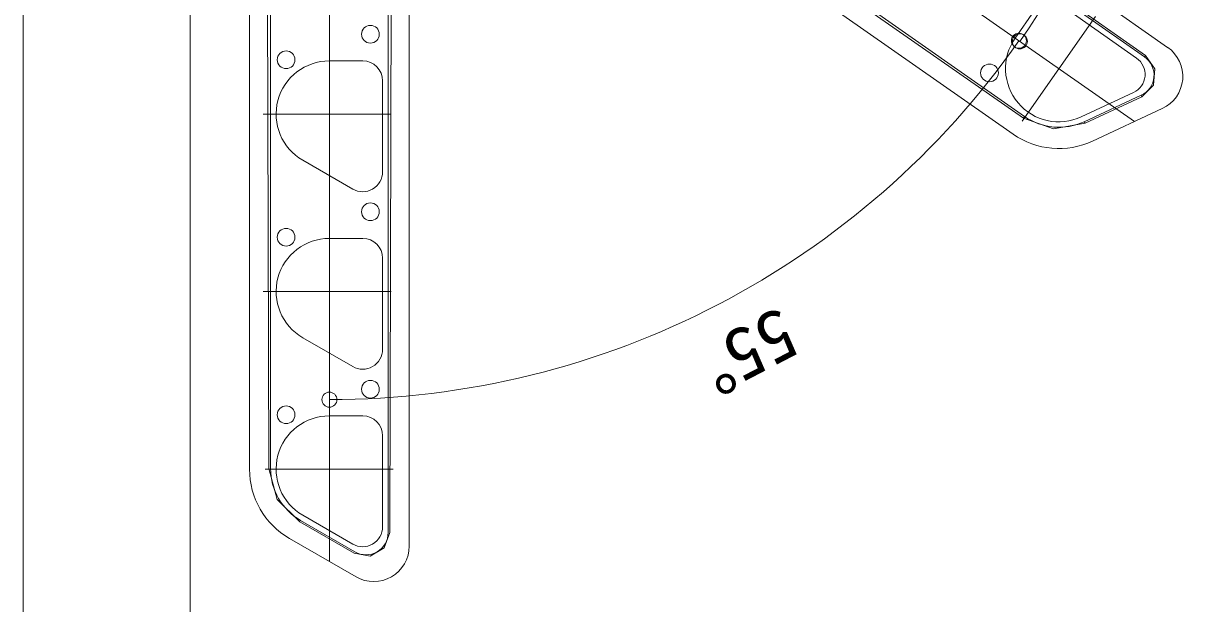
# Model space of a CAD drawing. Units: millimetres, scale not verified. Extents: x -1681 to -294, y -1188 to 1055.
# Drawn here: x -531.9 to -401.3, y 494.2 to 560.6 of the extents above; entities that cross this region are included whole.
import ezdxf
from ezdxf.enums import TextEntityAlignment as Align

# ---------------------------------------------------------------- set-up
doc = ezdxf.new("R2010")
doc.units = ezdxf.units.MM
doc.header["$LTSCALE"] = 4
for name, color, linetype, lineweight in [('0-4_YKK_12', 2, 'Continuous', 9), ('0-5_YKK_13', 4, 'Continuous', 9), ('0-6_YKK_D', 6, 'Continuous', 9)]:
    doc.layers.add(name, color=color, linetype=linetype, lineweight=lineweight)
doc.styles.add('ＭＳ ゴシック', font='')
doc.styles.get('ＭＳ ゴシック').set_extended_font_data('MS Gothic')

msp = doc.modelspace()

# ---------------------------------------------------------------- linework, layer by layer
at = {"layer": '0-4_YKK_12'}
for p, q in [((-406.716, 549.486), (-489.598, 607.521)), ((-419.373, 549.528), (-411.113, 561.324))]:
    msp.add_line(p, q, dxfattribs=at)
at = {"layer": '0-5_YKK_13'}
for p, q in [((-531.923, 654.246), (-531.923, 494.246)), ((-483.867, 614.495), (-402.973, 557.852)), ((-405.576, 556.776), (-484.791, 612.243)), ((-405.467, 556.933), (-482.969, 611.494)), ((-495.923, 603.862), (-419.088, 550.062)), ((-497.423, 499.925), (-497.423, 601.105)), ((-491.064, 599.932), (-419.208, 549.89)), ((-490.798, 503.173), (-490.798, 599.876)), ((-488.423, 600.411), (-488.423, 501.657)), ((-420.391, 548.075), (-493.935, 599.571)), ((-506.423, 510.317), (-506.423, 597.784)), ((-504.48, 597.954), (-504.258, 510.389)), ((-504.048, 598.203), (-504.048, 510.389)), ((-490.607, 503.173), (-490.366, 597.954)), ((-513.123, 593.079), (-513.123, 494.246)), ((-420.153, 558.895), (-418.002, 561.967)), ((-414.869, 562.52), (-406.476, 556.643)), ((-405.467, 556.933), (-405.576, 556.776)), ((-497.423, 556.329), (-493.673, 556.329)), ((-491.423, 554.079), (-491.423, 543.833)), ((-406.816, 552.761), (-412.703, 550.016)), ((-412.364, 549.473), (-405.954, 552.462)), ((-412.282, 549.297), (-405.876, 552.294)), ((-405.954, 552.462), (-405.876, 552.294)), ((-504.873, 550.329), (-490.473, 550.329)), ((-419.088, 550.062), (-419.208, 549.89)), ((-403.577, 550.951), (-411.425, 547.29)), ((-412.282, 549.297), (-412.364, 549.473)), ((-494.798, 541.885), (-500.423, 545.133)), ((-497.423, 536.329), (-493.673, 536.329)), ((-491.423, 534.079), (-491.423, 523.834)), ((-504.873, 530.329), (-490.473, 530.329)), ((-494.798, 521.885), (-500.423, 525.133)), ((-497.423, 516.329), (-493.673, 516.329)), ((-491.423, 514.079), (-491.423, 503.833)), ((-504.648, 510.317), (-490.248, 510.317)), ((-500.77, 504.375), (-494.641, 500.847)), ((-500.673, 504.544), (-494.548, 501.008)), ((-494.798, 501.885), (-500.423, 505.133)), ((-494.423, 498.193), (-501.923, 502.523))]:
    msp.add_line(p, q, dxfattribs=at)
for points in [[(-405.467, 556.933), (-404.415, 555.425), (-404.577, 553.595), (-405.876, 552.294)], [(-412.282, 549.297), (-415.824, 548.667), (-419.208, 549.89)], [(-500.77, 504.375), (-503.319, 506.916), (-504.258, 510.389)], [(-490.607, 503.173), (-491.238, 501.447), (-492.831, 500.529), (-494.641, 500.847)]]:
    msp.add_lwpolyline(points, dxfattribs=at)
for centre in [(-492.798, 559.329), (-502.298, 556.454), (-423.052, 554.974), (-492.798, 539.329), (-502.298, 536.454), (-492.798, 519.329), (-502.298, 516.454)]:
    msp.add_circle(centre, 1, dxfattribs=at)
for centre, radius, start, end in [((-415.238, 555.454), 6, 145, 295), ((-407.767, 554.8), 2.25, 295, 55), ((-407.01, 554.728), 2.5, 295, 55), ((-405.267, 554.576), 4, 295, 55), ((-497.423, 550.329), 6, 90, 239.99998), ((-493.673, 554.079), 2.25, 0, 90), ((-415.216, 555.591), 6.75, 235, 295), ((-415.229, 555.447), 9, 235, 295), ((-493.673, 543.833), 2.25, 239.99998, 0), ((-497.423, 530.329), 6, 90, 239.99998), ((-493.673, 534.079), 2.25, 0, 90), ((-493.673, 523.834), 2.25, 239.99998, 0), ((-497.423, 510.329), 6, 90, 239.99998), ((-493.673, 514.079), 2.25, 0, 90), ((-497.423, 510.317), 9, 180, 239.99998), ((-497.298, 510.389), 6.75, 180, 239.99998), ((-493.673, 503.833), 2.25, 239.99998, 0), ((-493.298, 503.173), 2.5, 239.99998, 0), ((-492.423, 501.657), 4, 239.99998, 0)]:
    msp.add_arc(centre, radius, start, end, dxfattribs=at)
at = {"layer": '0-6_YKK_D'}
for centre in [(-419.731, 558.599), (-419.632, 558.53), (-497.423, 518.155)]:
    msp.add_circle(centre, 0.85, dxfattribs=at)
for centre, radius, start, end in [((-498.964, 614.079), 96.846, 325, 0), ((-497.423, 613), 94.845, 270, 325)]:
    msp.add_arc(centre, radius, start, end, dxfattribs=at)

# ---------------------------------------------------------------- texts
at = {"layer": '0-6_YKK_D', "color": 4, "style": 'ＭＳ ゴシック'}
msp.add_text('55°', height=5.865, rotation=207.5, dxfattribs=at).set_placement((-447.461, 530.278), align=Align.BOTTOM_LEFT)

doc.saveas('drawing.dxf')
